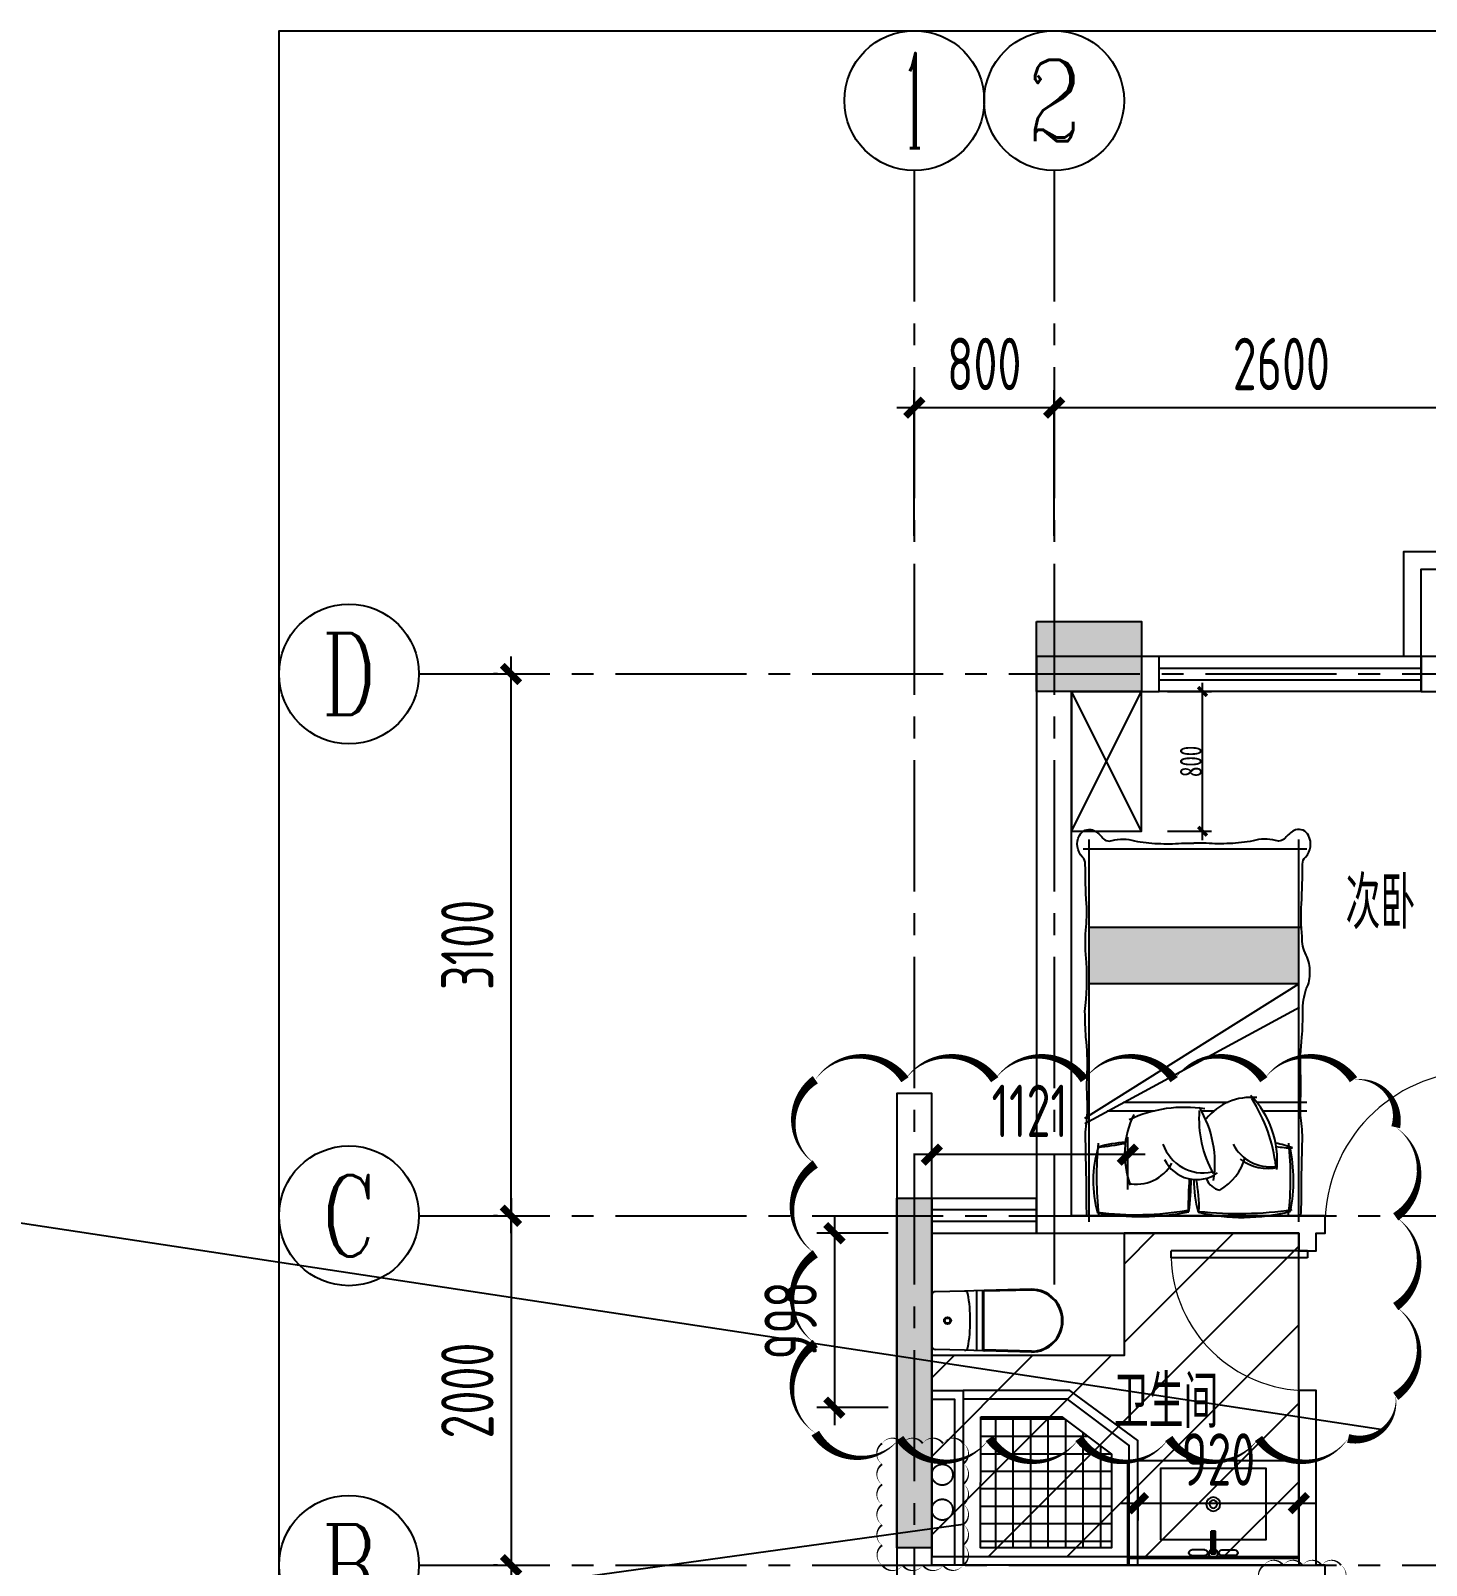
# Model space of a CAD drawing. Header units: millimetres. Extents: x -114775 to 228300, y -175499 to 108657.
# Drawn here: x 21419 to 29403, y -64750 to -55969 of the extents above; entities that cross this region are included whole.
import ezdxf
from ezdxf.enums import TextEntityAlignment as Align

# ---------------------------------------------------------------- set-up
doc = ezdxf.new("R2010")
doc.units = ezdxf.units.MM
doc.header["$LTSCALE"] = 1000
for name, pattern in [('CENTER', [50.8, 31.75, -6.35, 6.35, -6.35]), ('CENTER2', [1.125, 0.75, -0.125, 0.125, -0.125]), ('DASH', [0.35, 0.25, -0.1]), ('PS', [3200, 1500, -200, 1500])]:
    doc.linetypes.add(name, pattern=pattern)
doc.layers.get('0').update_dxf_attribs({"linetype": 'CONTINUOUS'})
doc.layers.get('Defpoints').update_dxf_attribs({"color": 6, "linetype": 'CONTINUOUS'})
for name, color, linetype in [('6#轴网(1-4)20181120$0$11 12 17 18 19 20 21 22-ZW$0$AXIS_轴号_A', 8, 'CONTINUOUS'), ('6#轴网(1-4)20181120$0$11 12 17 18 19 20 21 22-ZW$0$AXIS_轴文_A', 8, 'CONTINUOUS'), ('6#轴网(1-4)20181120$0$AXIS_TEXT', 8, 'CONTINUOUS'), ('A-area', 23, 'CONTINUOUS'), ('A-FUR', 8, 'CONTINUOUS'), ('A-Lvtry', 5, 'CONTINUOUS'), ('A-空调室外机', 5, 'DASH'), ('A-降板区域', 251, 'CONTINUOUS'), ('AXIS', 253, 'CENTER'), ('DIM', 3, 'CONTINUOUS'), ('P-Furniture(活动家具)', 134, 'CONTINUOUS'), ('P-Plumbing-fix(洁具)', 134, 'CONTINUOUS'), ('PS', 6, 'PS'), ('PUB_HATCH', 8, 'CONTINUOUS'), ('PUB_TEXT', 7, 'CONTINUOUS'), ('WALL', 2, 'CONTINUOUS'), ('WINDOW', 4, 'CONTINUOUS'), ('剪力墙', 6, 'CONTINUOUS'), ('栏杆', 142, 'CONTINUOUS')]:
    doc.layers.add(name, color=color, linetype=linetype)
doc.layers.add('S-ANNO-REVS', color=1, linetype='CONTINUOUS', true_color=0xff0000, plot=False)
doc.styles.add('6#轴网(1-4)20181120$0$11 12 17 18 19 20 21 22-ZW$0$_TCH_AXIS', font='COMPLEX', dxfattribs={"bigfont": 'GBCBIG'})
doc.styles.add('6#轴网(1-4)20181120$0$COMPLEX', font='COMPLEX')
doc.styles.add('DIM', font='', dxfattribs={"width": 0.7})
doc.styles.get("Standard").update_dxf_attribs({"font": 'tssdeng.shx', "bigfont": 'tssdchn.shx'})
doc.styles.add('ZZ', font='tssdeng.shx', dxfattribs={"width": 0.7, "bigfont": 'tssdchn.shx'})
doc.styles.get('DIM').set_extended_font_data('SimSun')
doc.dimstyles.new('TSSD_100_100', dxfattribs={"dimtxt": 300, "dimasz": 100, "dimexe": 100, "dimexo": 250, "dimgap": 100, "dimtad": 1, "dimdec": 0, "dimzin": 0, "dimdsep": 46, "dimtxsty": 'ZZ', "dimblk": 'ARCHTICK', "dimcen": 0, "dimdle": 100, "dimclrd": 256, "dimclrt": 7, "dimadec": 0, "dimazin": 0, "dimtfac": 1, "dimtdec": 0, "dimtix": 1, "dimtmove": 2, "dimatfit": 3, "dimfxl": 0, "dimtolj": 1, "dimtzin": 0, "dimarcsym": 0})
doc.dimstyles.new('金螳螂1-50', dxfattribs={"dimscale": 50, "dimtxt": 2.5, "dimasz": 1, "dimexe": 1, "dimexo": 1, "dimgap": 0.1, "dimtad": 1, "dimdec": 0, "dimrnd": 5, "dimzin": 0, "dimdsep": 46, "dimtxsty": 'DIM', "dimblk": 'ARCHTICK', "dimcen": 2, "dimdle": 1, "dimclrd": 254, "dimclre": 254, "dimclrt": 30, "dimadec": 0, "dimazin": 0, "dimtfac": 1, "dimtdec": 0, "dimtix": 1, "dimtmove": 2, "dimatfit": 3, "dimldrblk": 'A', "dimfxl": 0, "dimtolj": 1, "dimtzin": 0, "dimarcsym": 0})

# ---------------------------------------------------------------- blocks, each defined once
blk = doc.blocks.new('A$C14777907')
at = {"layer": 'P-Furniture(活动家具)'}
h = blk.add_hatch(dxfattribs=at)
h.set_pattern_fill('AR-SAND', color=250, scale=0.5, style=0)
h.paths.add_polyline_path([(-546.9, 316.1), (-546.9, -5.9), (653.1, -5.9), (653.1, 316.1)])
at = {"layer": 'P-Furniture(活动家具)', "color": 251}
for p, q in [((-546.9, 1677.6), (-546.9, -510.8)), ((653.1, 1677.6), (653.1, -510.8)), ((677.6, 1114.1), (-550, 450.1)), ((677.6, 1084.6), (-546.9, 316.1)), ((-341.9, 1043), (-592.9, 1043)), ((-306.2, 993), (-592.9, 993)), ((456.2, 993), (-141.8, 993)), ((10.9, 1043), (-61.4, 1043)), ((548.8, 1043), (279.5, 1043)), ((-546.9, 316.1), (653.1, 316.1)), ((-560.1, -5.9), (653.1, -5.9)), ((54.1, -457), (-592.9, -457)), ((686.8, -457), (54.1, -457))]:
    blk.add_line(p, q, dxfattribs=at)
at = {"layer": 'P-Furniture(活动家具)'}
blk.add_line((665.3, 1643), (-559.2, 1643), dxfattribs=at)
for points in [[(-559.2, 1643, 0.015145), (-561.6, 1457.8, 0.00267), (-566.3, 1232.8, 0.058958), (-559.7, 1098, -0.038458), (-557.2, 976.2, 0.025508), (-557.2, 824.4, -0.039412), (-564.9, 621.7, 0.016498), (-570.4, 474, -0.095063), (-589.9, 343.7, 0.129887), (-610.3, 249.3, 0.123513), (-589.3, 151, -0.132991), (-566.3, 45.8, -0.041346), (-561.8, -142.7, 0.014819), (-568.4, -369.3, -0.211134), (-585, -409.6, 0.329446), (-601.7, -532.5, 0.37589), (-528.7, -565.2, 0.122432), (-475.2, -524.5, -0.342539), (-413.7, -504.4, 0.141351), (-284.9, -502, -0.036442), (-152.1, -487.1, -0.036947), (-16.4, -489.1, 0.022047), (54.1, -488.1, -0.02246)], [(665.3, 1643, -0.015145), (667.7, 1457.8, -0.00267), (672.4, 1232.8, -0.058958), (665.9, 1098, 0.038458), (663.3, 976.2, -0.025508), (663.3, 824.4, 0.039412), (671, 621.7, -0.016498), (676.5, 474, 0.037552), (667.2, 193.7, -0.045167), (672.4, 8, 0.051681), (667.9, -142.7, -0.014819), (674.5, -369.3, 0.211134), (691.1, -409.6, -0.329446), (707.8, -532.5, -0.367495), (632.8, -565.2, -0.123892), (580.3, -524.5, 0.358288), (521.8, -504.4, -0.141351), (393, -502, 0.036442), (260.2, -487.1, 0.036947), (124.6, -489.1, -0.022047), (54.1, -488.1, 0.02316)]]:
    blk.add_lwpolyline(points, format="xyb", dxfattribs=at)
at = {"layer": 'P-Furniture(活动家具)', "color": 251}
for centre, radius, start, end in [((365.4, 1440.3), 882.2, 168.41669, 192.50944), ((-202.1, -493.4), 2123.6, 83.88283, 98.3309), ((1430.1, 1422.9), 1929.9, 173.60879, 185.83391), ((-223.4, 547.9), 1104.5, 76.75454, 104.44305), ((800, 1593.1), 776.2, 178.15349, 191.67645), ((-710.9, 1434.7), 764.1, 0.05119, 14.26694), ((1633.7, 1420.2), 1564.6, 172.65046, 179.51242), ((-2949, 1639.8), 3035.7, 356.06735, 359.45452), ((360.2, 233.3), 1414.7, 80.05286, 101.34071), ((385.7, -92.7), 1729.7, 82.696, 99.95821), ((-1319.7, 1422.9), 1929.9, 354.16609, 6.39121), ((-39, 1443.9), 669, 343.0859, 15.86119), ((65.9, 1222.4), 317.9, 120.2878, 164.59824), ((-116.8, 1393.5), 105.8, 21.67931, 77.8243), ((37.4, 1231.1), 204.9, 26.15787, 125.83294), ((547.7, 1343), 615, 170.80231, 211.34581), ((379.3, 1237.4), 224.7, 76.50973, 152.29583), ((-55, 1289.3), 504.7, 333.49737, 20.69743), ((-367.8, 1118.9), 253.6, 51.91879, 103.67035), ((106.6, 1325.2), 529.9, 174.18704, 224.47313), ((496.5, 1468.1), 918.9, 186.69659, 212.61963), ((-386.8, 1118.3), 245, 27.99994, 96.84592), ((-624.7, 1087), 649.1, 355.85031, 28.95445), ((-0.7, 1153), 244.5, 19.16577, 101.95874), ((-356.5, 1625.4), 401.2, 247.48899, 261.69991), ((-514.8, 711.2), 543.6, 79.67694, 89.50551), ((420.2, 1855.3), 632.4, 272.28267, 286.61757), ((1321, -4098.5), 5398.7, 97.65435, 99.32678), ((-273.3, 1294.1), 328.6, 264.31868, 321.27219), ((107.1, 1764.1), 741.4, 260.93942, 295.21906)]:
    blk.add_arc(centre, radius, start, end, dxfattribs=at)
blk = doc.blocks.new('6#轴网(1-4)20181120$0$_AXISO')
at = {"color": 8}
blk.add_circle((0, 0), 0.5, dxfattribs=at)
at = {"layer": '6#轴网(1-4)20181120$0$AXIS_TEXT', "color": 8, "style": '6#轴网(1-4)20181120$0$COMPLEX', "width": 1.041667}
blk.add_attdef('A', text='', height=0.56, dxfattribs=at).set_placement((-0.25, -0.28), (0.25, -0.28), align=Align.FIT)
blk = doc.blocks.new('_ArchTick')
at = {"color": 0, "linetype": 'ByBlock', "const_width": 0.4}
blk.add_lwpolyline([(-0.5, -0.5), (0.5, 0.5)], dxfattribs=at)
blk = doc.blocks.new('*D384')
at = {"layer": 'Defpoints', "color": 0}
for p in [(-2307.2, 8900), (-2134.7, 8900), (-2134.7, 5800)]:
    blk.add_point(p, dxfattribs=at)
at = {"layer": 'DIM', "lineweight": -2}
blk.add_line((-2307.2, 5700), (-2307.2, 9000), dxfattribs=at)
at = {"layer": 'DIM', "color": 0, "lineweight": -2}
for p, q in [((-2384.7, 8900), (-2407.2, 8900)), ((-2384.7, 5800), (-2407.2, 5800))]:
    blk.add_line(p, q, dxfattribs=at)
at = {"layer": 'DIM', "lineweight": -2, "xscale": 100, "yscale": 100, "zscale": 100}
for p, rotation in [((-2307.2, 8900), 90), ((-2307.2, 5800), 270)]:
    blk.add_blockref('_ArchTick', p, dxfattribs=dict(at, rotation=rotation))
at = {"layer": 'DIM', "color": 7, "insert": (-2557.2, 7350), "char_height": 300, "attachment_point": 5, "rotation": 90, "style": 'ZZ'}
blk.add_mtext('\\A1;3100', dxfattribs=at)
blk = doc.blocks.new('*D387')
at = {"layer": 'Defpoints', "color": 0}
for p in [(-2134.7, 5800), (-2307.2, 3800), (-2134.7, 3800)]:
    blk.add_point(p, dxfattribs=at)
at = {"layer": 'DIM', "lineweight": -2}
blk.add_line((-2307.2, 5900), (-2307.2, 3700), dxfattribs=at)
at = {"layer": 'DIM', "color": 0, "lineweight": -2}
for p, q in [((-2384.7, 5800), (-2407.2, 5800)), ((-2384.7, 3800), (-2407.2, 3800))]:
    blk.add_line(p, q, dxfattribs=at)
at = {"layer": 'DIM', "lineweight": -2, "xscale": 100, "yscale": 100, "zscale": 100}
for p, rotation in [((-2307.2, 5800), 90), ((-2307.2, 3800), 270)]:
    blk.add_blockref('_ArchTick', p, dxfattribs=dict(at, rotation=rotation))
at = {"layer": 'DIM', "color": 7, "insert": (-2557.2, 4800), "char_height": 300, "attachment_point": 5, "rotation": 90, "style": 'ZZ'}
blk.add_mtext('\\A1;2000', dxfattribs=at)
blk = doc.blocks.new('*D388')
at = {"layer": 'Defpoints', "color": 0}
for p in [(-2134.7, 3800), (-2307.2, 100), (-2134.7, 100)]:
    blk.add_point(p, dxfattribs=at)
at = {"layer": 'DIM', "lineweight": -2}
blk.add_line((-2307.2, 3900), (-2307.2, 0), dxfattribs=at)
at = {"layer": 'DIM', "color": 0, "lineweight": -2}
for p, q in [((-2384.7, 3800), (-2407.2, 3800)), ((-2384.7, 100), (-2407.2, 100))]:
    blk.add_line(p, q, dxfattribs=at)
at = {"layer": 'DIM', "lineweight": -2, "xscale": 100, "yscale": 100, "zscale": 100}
for p, rotation in [((-2307.2, 3800), 90), ((-2307.2, 100), 270)]:
    blk.add_blockref('_ArchTick', p, dxfattribs=dict(at, rotation=rotation))
at = {"layer": 'DIM', "color": 7, "insert": (-2557.2, 1950), "char_height": 300, "attachment_point": 5, "rotation": 90, "style": 'ZZ'}
blk.add_mtext('\\A1;3700', dxfattribs=at)
blk = doc.blocks.new('*D395')
at = {"layer": 'Defpoints', "color": 0}
for p in [(800, 10424), (0, 9440.5), (800, 9440.5)]:
    blk.add_point(p, dxfattribs=at)
at = {"layer": 'DIM', "color": 0, "lineweight": -2}
for p, q in [((0, 9690.5), (0, 10524)), ((800, 9690.5), (800, 10524))]:
    blk.add_line(p, q, dxfattribs=at)
at = {"layer": 'DIM', "lineweight": -2}
blk.add_line((-100, 10424), (900, 10424), dxfattribs=at)
at = {"layer": 'DIM', "lineweight": -2, "xscale": 100, "yscale": 100, "zscale": 100, "rotation": 180}
blk.add_blockref('_ArchTick', (0, 10424), dxfattribs=at)
at = {"layer": 'DIM', "lineweight": -2, "xscale": 100, "yscale": 100, "zscale": 100}
blk.add_blockref('_ArchTick', (800, 10424), dxfattribs=at)
at = {"layer": 'DIM', "color": 7, "insert": (400, 10674), "char_height": 300, "attachment_point": 5, "style": 'ZZ'}
blk.add_mtext('\\A1;800', dxfattribs=at)
blk = doc.blocks.new('*D396')
at = {"layer": 'Defpoints', "color": 0}
for p in [(3400, 10424), (800, 9440.5), (3400, 9440.5)]:
    blk.add_point(p, dxfattribs=at)
at = {"layer": 'DIM', "color": 0, "lineweight": -2}
for p, q in [((800, 9690.5), (800, 10524)), ((3400, 9690.5), (3400, 10524))]:
    blk.add_line(p, q, dxfattribs=at)
at = {"layer": 'DIM', "lineweight": -2}
blk.add_line((700, 10424), (3500, 10424), dxfattribs=at)
at = {"layer": 'DIM', "lineweight": -2, "xscale": 100, "yscale": 100, "zscale": 100, "rotation": 180}
blk.add_blockref('_ArchTick', (800, 10424), dxfattribs=at)
at = {"layer": 'DIM', "lineweight": -2, "xscale": 100, "yscale": 100, "zscale": 100}
blk.add_blockref('_ArchTick', (3400, 10424), dxfattribs=at)
at = {"layer": 'DIM', "color": 7, "insert": (2100, 10674), "char_height": 300, "attachment_point": 5, "style": 'ZZ'}
blk.add_mtext('\\A1;2600', dxfattribs=at)
blk = doc.blocks.new('*D339')
at = {"layer": 'Defpoints', "color": 0}
for p in [(26574, -62400), (26574, -62849.9), (27695.4, -62849.9)]:
    blk.add_point(p, dxfattribs=at)
at = {"layer": 'DIM', "color": 0, "lineweight": -2}
for p, q in [((26574, -62599.9), (26574, -62300)), ((27695.4, -62599.9), (27695.4, -62300))]:
    blk.add_line(p, q, dxfattribs=at)
at = {"layer": 'DIM', "lineweight": -2}
blk.add_line((27795.4, -62400), (26474, -62400), dxfattribs=at)
at = {"layer": 'DIM', "lineweight": -2, "xscale": 100, "yscale": 100, "zscale": 100, "rotation": 180}
blk.add_blockref('_ArchTick', (26574, -62400), dxfattribs=at)
at = {"layer": 'DIM', "lineweight": -2, "xscale": 100, "yscale": 100, "zscale": 100}
blk.add_blockref('_ArchTick', (27695.4, -62400), dxfattribs=at)
at = {"layer": 'DIM', "color": 7, "insert": (27134.7, -62150), "char_height": 300, "attachment_point": 5, "style": 'ZZ'}
blk.add_mtext('\\A1;1121', dxfattribs=at)
blk = doc.blocks.new('*D340')
at = {"layer": 'Defpoints', "color": 0}
for p in [(26574, -62849.9), (26016.5, -63847.7), (26574, -63847.7)]:
    blk.add_point(p, dxfattribs=at)
at = {"layer": 'DIM', "lineweight": -2}
blk.add_line((26016.5, -62749.9), (26016.5, -63947.7), dxfattribs=at)
at = {"layer": 'DIM', "color": 0, "lineweight": -2}
for p, q in [((26324, -62849.9), (25916.5, -62849.9)), ((26324, -63847.7), (25916.5, -63847.7))]:
    blk.add_line(p, q, dxfattribs=at)
at = {"layer": 'DIM', "lineweight": -2, "xscale": 100, "yscale": 100, "zscale": 100}
for p, rotation in [((26016.5, -62849.9), 90), ((26016.5, -63847.7), 270)]:
    blk.add_blockref('_ArchTick', p, dxfattribs=dict(at, rotation=rotation))
at = {"layer": 'DIM', "color": 7, "insert": (25766.5, -63348.8), "char_height": 300, "attachment_point": 5, "rotation": 90, "style": 'ZZ'}
blk.add_mtext('\\A1;998', dxfattribs=at)
blk = doc.blocks.new('B20190318205234')
at = {"layer": 'A-Lvtry', "ltscale": 3}
for points in [[(0, -2), (714.5, -2), (1000.4, 387.7), (1000.4, 997.7)], [(0, 48), (685.8, 48), (950.4, 401.3), (950.4, 997.7)]]:
    blk.add_lwpolyline(points, dxfattribs=at)
blk = doc.blocks.new('A$C2EEA3612')
at = {"linetype": 'Continuous'}
for p, q in [((-180, 570), (-172.9, 299.7)), ((-175, 570.2), (-168, 299.8)), ((175, 570.2), (168, 299.8)), ((180, 570), (172.9, 299.7)), ((-172.9, 299.7), (-171.1, 240)), ((-163, 295), (163, 295)), ((-163, 290), (163, 290)), ((172.9, 299.7), (171.1, 240)), ((-171.6, 255), (171.6, 255)), ((-171.1, 240), (-169.5, 186.6)), ((-169.5, 186.6), (-165.6, 19.4)), ((169.5, 186.6), (165.6, 19.4)), ((171.1, 240), (169.5, 186.6)), ((-145.6, 0), (145.6, 0))]:
    blk.add_line(p, q, dxfattribs=at)
for radius in [20, 15]:
    blk.add_circle((0, 90), radius, dxfattribs=at)
for centre, radius, start, end in [((0, 570), 180, 0, 180), ((0, 570), 175, 0, 180), ((-163, 300), 10, 181.7534, 270), ((-163, 300), 5, 181.7534, 270), ((163, 300), 5, 270, 358.2466), ((163, 300), 10, 270, 358.2466), ((-149.5, 187.2), 20, 99.85566, 181.7534), ((0, -673.3), 893.4, 80.14434, 99.85566), ((149.5, 187.2), 20, 358.2466, 80.14434), ((-145.6, 20), 20, 181.7534, 270), ((145.6, 20), 20, 270, 358.2466)]:
    blk.add_arc(centre, radius, start, end, dxfattribs=at)
blk = doc.blocks.new('g3wr')
at = {"color": 251}
blk.add_wipeout([(92376.5, 176270.3), (92376.5, 176416), (92376.5, 176561.6), (92382.1, 176575.5), (92395.9, 176581.5), (92459.4, 176583.5), (92576.3, 176580.9), (92666.2, 176588.6), (92736.4, 176588), (92946.5, 176596), (92946.5, 176591), (93056.8, 176558.2), (93056.8, 176558.2), (93126.5, 176416), (93075.6, 176297.8), (92946.5, 176236), (92831.5, 176244.5), (92676.2, 176243), (92576.3, 176251), (92395.9, 176250.4)], dxfattribs=at)
at = {"xscale": -1, "rotation": 270}
blk.add_blockref('A$C2EEA3612', (92376.5, 176416), dxfattribs=at)
blk = doc.blocks.new('ktswaj')
at = {"linetype": 'DASH'}
blk.add_lwpolyline([(15990.1, 179082.6), (15990.1, 178253.3), (16268.4, 178253.3), (16268.4, 179082.6)], close=True, dxfattribs=at)
for points in [[(15990.1, 179082.6), (16268.4, 178253.3)], [(15990.1, 178253.3), (16268.4, 179082.6)]]:
    blk.add_lwpolyline(points, dxfattribs=at)
blk = doc.blocks.new('A3ktsjw')
at = {"layer": '栏杆'}
for points in [[(-26114.3, 169534.8), (-26114.3, 170134.8), (-24864.3, 170134.8), (-24864.3, 169534.8)], [(-26014.3, 169534.8), (-26014.3, 170034.8), (-24964.3, 170034.8), (-24964.3, 169534.8)]]:
    blk.add_lwpolyline(points, dxfattribs=at)
at = {"layer": 'A-空调室外机', "extrusion": (0, 0, -1), "zscale": -1, "rotation": 90}
blk.add_blockref('ktswaj', (204157.2, 153655.5), dxfattribs=at)
blk = doc.blocks.new('$DorLib2D$00000001')
for p, q in [((0.45, 0.975), (0.5, 0.975)), ((0.45, 0), (0.45, 0.975)), ((0.5, 0), (0.5, 0.975)), ((0.5, 0), (0.45, 0))]:
    blk.add_line(p, q)
at = {"lineweight": 13}
blk.add_arc((0.475, 0), 0.975, 91.46928, 180, dxfattribs=at)
blk = doc.blocks.new('$TCHSYS$WIN2D')
for p, q in [((-0.5, 0.5), (0.5, 0.5)), ((-0.5, 0.5), (-0.5, -0.5)), ((0.5, 0.5), (0.5, -0.5)), ((0.5, 0.1667), (-0.5, 0.1667)), ((0.5, -0.1667), (-0.5, -0.1667)), ((-0.5, -0.5), (0.5, -0.5))]:
    blk.add_line(p, q)
blk = doc.blocks.new('B20190310213323')
at = {"layer": 'PUB_HATCH'}
blk.add_hatch(color=256, dxfattribs=at).paths.add_polyline_path([(800, 9200), (1400, 9200), (1400, 8800), (800, 8800)])
at = {"layer": 'PUB_TEXT'}
h = blk.add_hatch(dxfattribs=at)
h.set_pattern_fill('_USER', color=250, scale=100, angle=90, style=0, double=1, pattern_type=0)
h.set_pattern_definition([(90, (-2359.62, 73488.77), (-100, 6e-15), []), (180, (-2359.62, 73488.77), (-1e-14, -100), [])])
h.paths.add_polyline_path([(481.1, 4650.4), (943.2, 4650.4), (1228.6, 4436.7), (1227.8, 3900.8), (478.1, 3900.5)])
at = {"layer": 'PUB_TEXT', "color": 250}
blk.add_lwpolyline([(481.1, 4650.4), (943.2, 4650.4), (1228.6, 4436.7), (1227.8, 3900.8), (478.1, 3900.5)], close=True, dxfattribs=at)
at = {"layer": 'WALL'}
blk.add_lwpolyline([(1000, 5800), (1000, 8800), (1500, 8800), (1500, 9000), (800, 9000), (800, 5700), (2300, 5700), (2300, 5600), (2400, 5600), (2400, 5700), (2450, 5700), (2450, 5800)], close=True, dxfattribs=at)
for points in [[(3600, 5800), (3600, 8800), (4150.1, 8800), (4150.1, 9000), (3500, 9000), (3000, 9000), (3000, 8800), (3400, 8800), (3400, 5800), (3350, 5800), (3350, 5700), (3500, 5700)], [(200, 4750), (330, 4750), (330, 3800)]]:
    blk.add_lwpolyline(points, dxfattribs=at)
at = {"layer": 'WINDOW'}
blk.add_line((2300, 4800), (2300, 5600), dxfattribs=at)
at = {"layer": '剪力墙', "elevation": 0}
blk.add_lwpolyline([(800, 9200), (1400, 9200), (1400, 8800), (800, 8800)], close=True, dxfattribs=at)
for points in [[(1000, 8800), (1000, 8800)], [(0, 5700), (0, 5700)]]:
    blk.add_lwpolyline(points, dxfattribs=at)
at = {"layer": 'A-area'}
blk.add_blockref('A3ktsjw', (29014.3, -160534.8), dxfattribs=at)
at = {"layer": 'A-Lvtry', "ltscale": 3, "extrusion": (0, 0, -1), "zscale": -1, "rotation": 180}
blk.add_blockref('g3wr', (92176.5, 181616), dxfattribs=at)
at = {"layer": 'A-Lvtry', "rotation": 90}
blk.add_blockref('B20190318205234', (1377.7, 3800), dxfattribs=at)
at = {"layer": 'WINDOW'}
for name, p, xscale, yscale, zscale, rotation in [('$TCHSYS$WIN2D', (2250, 8900), 1500, 200, 1500, 180), ('$TCHSYS$WIN2D', (500, 5800), -600, 200, -600, 180), ('$DorLib2D$00000001', (2350, 5200), 800, 800, 800, 90)]:
    blk.add_blockref(name, p, dxfattribs=dict(at, xscale=xscale, yscale=yscale, zscale=zscale, rotation=rotation))
at = {"layer": 'WINDOW', "xscale": 900, "yscale": 900, "zscale": -900}
blk.add_blockref('$DorLib2D$00000001', (2900, 5750), dxfattribs=at)
at = {"layer": 'PUB_HATCH'}
blk.add_hatch(color=256, dxfattribs=at).paths.add_polyline_path([(0, 5900), (200, 5900), (200, 3900), (0, 3900), (0, 5700)])
at = {"layer": 'WALL'}
for points in [[(600, -400), (600, 200), (200, 200), (200, 3700), (2450, 3700), (2450, 3800), (2400, 3800), (2400, 4800), (2300, 4800), (2300, 3800), (200, 3800), (200, 6500), (0, 6500), (0, 0), (500, 0), (500, -600), (600, -600), (600, -400)], [(200, 5700), (200, 4800), (380, 4800), (380, 3800)]]:
    blk.add_lwpolyline(points, dxfattribs=at)
at = {"layer": '剪力墙', "elevation": 0}
blk.add_lwpolyline([(0, 5900), (200, 5900), (200, 3900), (0, 3900), (0, 5700)], close=True, dxfattribs=at)
blk = doc.blocks.new('A$C775F19E5')
at = {"layer": 'P-Plumbing-fix(洁具)', "color": 134}
for p, q in [((-1089.3, 600), (-1089.3, 0)), ((-1089.3, 600), (-110.7, 600)), ((-110.7, 0), (-110.7, 600)), ((-1089.3, 0), (-110.7, 0))]:
    blk.add_line(p, q, dxfattribs=at)
at = {"layer": 'P-Plumbing-fix(洁具)', "color": 251}
for p, q in [((-1089.3, 560), (-110.7, 560)), ((-723.3, 544.6, 16), (-648.2, 544.6, 16)), ((-612.5, 533.8, 16), (-612.5, 425.1, 16)), ((-612.5, 533.8, 16), (-587.5, 533.8, 16)), ((-610, 533.8, 16), (-610, 509, 16)), ((-600, 533.8, 16), (-600, 425.1, 16)), ((-590, 533.8, 16), (-590, 404.1, 16)), ((-587.5, 533.8, 16), (-587.5, 425.1, 16)), ((-476.7, 544.6, 16), (-551.8, 544.6, 16)), ((-648.2, 512.1, 16), (-723.3, 512.1, 16)), ((-610, 509, 16), (-610, 425.1, 16)), ((-600, 524.1, 16), (-600, 425.1, 16)), ((-551.8, 512.1, 16), (-476.7, 512.1, 16)), ((-587.5, 425.1, 16), (-612.5, 425.1, 16)), ((-612.5, 424.1, 16), (-612.5, 404.1, 16)), ((-587.5, 424.1, 16), (-612.5, 424.1, 16)), ((-587.5, 404.1, 16), (-612.5, 404.1, 16)), ((-611.5, 425.1, 16), (-611.5, 424.1, 16)), ((-610, 424.1, 16), (-610, 404.1, 16)), ((-600, 424.1, 16), (-600, 404.1, 16)), ((-600, 424.1, 16), (-600, 404.1, 16)), ((-590, 424.1, 16), (-590, 404.1, 16)), ((-588.5, 425.1, 16), (-588.5, 424.1, 16)), ((-587.5, 424.1, 16), (-587.5, 404.1, 16))]:
    blk.add_line(p, q, dxfattribs=at)
at = {"layer": 'P-Plumbing-fix(洁具)', "color": 134}
blk.add_lwpolyline([(-612.5, 455), (-900, 455), (-900, 45), (-300, 45), (-300, 455), (-587.5, 455)], dxfattribs=at)
at = {"layer": 'P-Plumbing-fix(洁具)', "color": 251}
for radius in [40, 40, 22.5]:
    blk.add_circle((-600, 250), radius, dxfattribs=at)
for centre, radius, start, end in [((-723.3, 528.3, 16), 16.2, 90, 270), ((-648.2, 528.3, 16), 16.2, 270, 90), ((-600, 533, 12.8), 26, 292.61987, 247.38014), ((-600, 533, 12.8), 24.5, 295.31939, 245.92542), ((-600, 533, 12.8), 23.7, 295.31939, 245.92542), ((-551.8, 528.3, 16), 16.2, 90, 270), ((-476.7, 528.3, 16), 16.2, 270, 90)]:
    blk.add_arc(centre, radius, start, end, dxfattribs=at)
blk = doc.blocks.new('*D381')
at = {"layer": 'Defpoints', "color": 0}
for p in [(27753.7, -64035.4), (28674, -64035.4), (28674, -64394.4)]:
    blk.add_point(p, dxfattribs=at)
at = {"layer": 'DIM', "color": 0, "lineweight": -2}
for p, q in [((27753.7, -64285.4), (27753.7, -64494.4)), ((28674, -64285.4), (28674, -64494.4))]:
    blk.add_line(p, q, dxfattribs=at)
at = {"layer": 'DIM', "lineweight": -2}
blk.add_line((27653.7, -64394.4), (28774, -64394.4), dxfattribs=at)
at = {"layer": 'DIM', "lineweight": -2, "xscale": 100, "yscale": 100, "zscale": 100, "rotation": 180}
blk.add_blockref('_ArchTick', (27753.7, -64394.4), dxfattribs=at)
at = {"layer": 'DIM', "lineweight": -2, "xscale": 100, "yscale": 100, "zscale": 100}
blk.add_blockref('_ArchTick', (28674, -64394.4), dxfattribs=at)
at = {"layer": 'DIM', "color": 7, "insert": (28213.8, -64144.4), "char_height": 300, "attachment_point": 5, "style": 'ZZ'}
blk.add_mtext('\\A1;920', dxfattribs=at)
blk = doc.blocks.new('*D447')
at = {"layer": 'Defpoints', "color": 0}
for p in [(27774, -59749.9), (28123.4, -59749.9), (27774, -60549.9)]:
    blk.add_point(p, dxfattribs=at)
at = {"layer": 'DIM', "color": 254, "lineweight": -2}
for p, q in [((28123.4, -60599.9), (28123.4, -59699.9)), ((27923.4, -59749.9), (28173.4, -59749.9)), ((27923.4, -60549.9), (28173.4, -60549.9))]:
    blk.add_line(p, q, dxfattribs=at)
at = {"layer": 'DIM', "color": 254, "lineweight": -2, "xscale": 50, "yscale": 50, "zscale": 50}
for p, rotation in [((28123.4, -59749.9), 90), ((28123.4, -60549.9), 270)]:
    blk.add_blockref('_ArchTick', p, dxfattribs=dict(at, rotation=rotation))
at = {"layer": 'DIM', "color": 30, "insert": (28055.9, -60149.9), "char_height": 125, "attachment_point": 5, "rotation": 90, "style": 'DIM'}
blk.add_mtext('\\A1;800', dxfattribs=at)
blk = doc.blocks.new('A')
for p, q in [((-0.37, 0), (-2.13, 0)), ((-1.44, 1.15), (-1.09, 1.44)), ((-1.44, 1.15), (-0.37, 0)), ((-1.44, -1.15), (-0.37, 0)), ((-1.09, 1.44), (0, 0)), ((-1.09, -1.44), (0, 0)), ((-1.44, -1.15), (-1.09, -1.44))]:
    blk.add_line(p, q)
for points in [[(-1.44, 1.15), (-1.09, 1.44), (-0.37, 0), (0, 0)], [(-1.44, -1.15), (-1.09, -1.44), (-0.37, 0), (0, 0)]]:
    blk.add_solid(points)
blk = doc.blocks.new('B20190222125856')
at = {"layer": 'AXIS', "linetype": 'CENTER2'}
for p, q in [((0, 11781), (0, -2685.7)), ((800, 11781), (800, 5144.8)), ((-2834.7, 8900), (9118.1, 8900)), ((-2834.7, 5800), (9118.1, 5800)), ((-2834.7, 3800), (9118.1, 3800))]:
    blk.add_line(p, q, dxfattribs=at)
at = {"layer": '6#轴网(1-4)20181120$0$11 12 17 18 19 20 21 22-ZW$0$AXIS_轴号_A'}
ref = blk.add_blockref('6#轴网(1-4)20181120$0$_AXISO', (0, 12181), dxfattribs=dict(at, xscale=800, yscale=800, zscale=800))
ref.add_attrib('A', '1', dxfattribs={"layer": '6#轴网(1-4)20181120$0$11 12 17 18 19 20 21 22-ZW$0$AXIS_轴文_A', "height": 544.8, "style": '6#轴网(1-4)20181120$0$11 12 17 18 19 20 21 22-ZW$0$_TCH_AXIS', "width": 0.555556}).set_placement((-64.9, 11908.6), (64.9, 11908.6), align=Align.FIT)
ref = blk.add_blockref('6#轴网(1-4)20181120$0$_AXISO', (800, 12181), dxfattribs=dict(at, xscale=800, yscale=800, zscale=800))
ref.add_attrib('A', '2', dxfattribs={"layer": '6#轴网(1-4)20181120$0$11 12 17 18 19 20 21 22-ZW$0$AXIS_轴文_A', "height": 465.9, "style": '6#轴网(1-4)20181120$0$11 12 17 18 19 20 21 22-ZW$0$_TCH_AXIS'}).set_placement((644.7, 11948), (955.3, 11948), align=Align.FIT)
at = {"layer": '6#轴网(1-4)20181120$0$11 12 17 18 19 20 21 22-ZW$0$AXIS_轴号_A', "color": 6}
ref = blk.add_blockref('6#轴网(1-4)20181120$0$_AXISO', (-3234.7, 8900), dxfattribs=dict(at, xscale=800, yscale=800, zscale=800))
ref.add_attrib('A', 'D', dxfattribs={"layer": '6#轴网(1-4)20181120$0$11 12 17 18 19 20 21 22-ZW$0$AXIS_轴文_A', "height": 465.9, "style": '6#轴网(1-4)20181120$0$11 12 17 18 19 20 21 22-ZW$0$_TCH_AXIS', "width": 0.823529}).set_placement((-3390, 8667), (-3079.3, 8667), align=Align.FIT)
ref = blk.add_blockref('6#轴网(1-4)20181120$0$_AXISO', (-3234.7, 5800), dxfattribs=dict(at, xscale=800, yscale=800, zscale=800))
ref.add_attrib('A', 'C', dxfattribs={"layer": '6#轴网(1-4)20181120$0$11 12 17 18 19 20 21 22-ZW$0$AXIS_轴文_A', "height": 465.9, "style": '6#轴网(1-4)20181120$0$11 12 17 18 19 20 21 22-ZW$0$_TCH_AXIS', "width": 0.933333}).set_placement((-3390, 5567), (-3079.3, 5567), align=Align.FIT)
ref = blk.add_blockref('6#轴网(1-4)20181120$0$_AXISO', (-3234.7, 3800), dxfattribs=dict(at, xscale=800, yscale=800, zscale=800))
ref.add_attrib('A', 'B', dxfattribs={"layer": '6#轴网(1-4)20181120$0$11 12 17 18 19 20 21 22-ZW$0$AXIS_轴文_A', "height": 465.9, "style": '6#轴网(1-4)20181120$0$11 12 17 18 19 20 21 22-ZW$0$_TCH_AXIS', "width": 0.823529}).set_placement((-3390, 3567), (-3079.3, 3567), align=Align.FIT)
at = {"layer": 'DIM'}
for base, p1, p2, picture, middle in [((800, 10424), (0, 9440.5), (800, 9440.5), '*D395', (400, 10674)), ((3400, 10424), (800, 9440.5), (3400, 9440.5), '*D396', (2100, 10674))]:
    dim = blk.add_linear_dim(base=base, p1=p1, p2=p2, dimstyle='TSSD_100_100', dxfattribs=at)
    dim.commit()
    dim.dimension.update_dxf_attribs({"geometry": picture, "text_midpoint": middle})
for base, p1, p2, picture, middle in [((-2307.2, 8900), (-2134.7, 5800), (-2134.7, 8900), '*D384', (-2557.2, 7350)), ((-2307.2, 3800), (-2134.7, 5800), (-2134.7, 3800), '*D387', (-2557.2, 4800)), ((-2307.2, 100), (-2134.7, 3800), (-2134.7, 100), '*D388', (-2557.2, 1950))]:
    dim = blk.add_linear_dim(base=base, p1=p1, p2=p2, angle=90, dimstyle='TSSD_100_100', dxfattribs=at)
    dim.commit()
    dim.dimension.update_dxf_attribs({"geometry": picture, "text_midpoint": middle})

msp = doc.modelspace()

# ---------------------------------------------------------------- hatches: boundary and pattern name
at = {"layer": 'A-降板区域'}
h = msp.add_hatch(dxfattribs=at)
h.set_pattern_fill('ANSI31', color=256, scale=100, style=0)
h.paths.add_polyline_path([(28674, -62849.9), (27674, -62849.9), (27674, -63549.9), (26574, -63549.9), (26574, -64699.9), (28674, -64699.9)])

# ---------------------------------------------------------------- linework, layer by layer
at = {"layer": 'A-FUR'}
for p, q in [((27774, -60549.9), (27374, -59749.9)), ((27374, -60549.9), (27774, -59749.9))]:
    msp.add_line(p, q, dxfattribs=at)
msp.add_lwpolyline([(27374, -60549.9), (27774, -60549.9), (27774, -59749.9), (27374, -59749.9)], close=True, dxfattribs=at)
at = {"layer": 'PS', "ltscale": 0.5}
for centre in [(26634, -64231.5), (26634, -64431.5)]:
    msp.add_circle(centre, 60, dxfattribs=at)

# ---------------------------------------------------------------- block references
at = {"layer": 'DIM'}
msp.add_blockref('B20190222125856', (26474, -68549.9), dxfattribs=at)
at = {"layer": 'P-Furniture(活动家具)', "rotation": 180}
msp.add_blockref('A$C14777907', (28127, -61106.9), dxfattribs=at)

# ---------------------------------------------------------------- texts
at = {"layer": 'PUB_TEXT', "width": 0.7}
for s, p in [('次卧', (28941.2, -61108.8)), ('卫生间', (27615.4, -63964.1))]:
    msp.add_text(s, height=300, dxfattribs=at).set_placement(p)

# ---------------------------------------------------------------- dimensions: what is measured, and where the dimension line sits
at = {"layer": 'DIM'}
dim = msp.add_linear_dim(base=(26574, -62400), p1=(27695.4, -62849.9), p2=(26574, -62849.9), dimstyle='TSSD_100_100', dxfattribs=at)
dim.commit()
dim.dimension.update_dxf_attribs({"geometry": '*D339', "text_midpoint": (27134.7, -62150)})
dim = msp.add_linear_dim(base=(26016.5, -63847.7), p1=(26574, -62849.9), p2=(26574, -63847.7), angle=90, dimstyle='TSSD_100_100', dxfattribs=at)
dim.commit()
dim.dimension.update_dxf_attribs({"geometry": '*D340', "text_midpoint": (25766.5, -63348.8)})

# ---------------------------------------------------------------- next in the draw order: block references
at = {"layer": 'WALL'}
msp.add_blockref('B20190310213323', (26374, -68549.9), dxfattribs=at)

# ---------------------------------------------------------------- next in the draw order: linework, layer by layer
at = {"layer": 'A-降板区域'}
msp.add_lwpolyline([(28674, -62849.9), (27674, -62849.9), (27674, -63549.9), (27674, -63549.9), (26574, -63549.9), (26574, -64699.9), (28674, -64699.9)], close=True, dxfattribs=at)
at = {"layer": 'Defpoints'}
msp.add_lwpolyline([(22839.3, -72035.6), (22839.3, -55968.9), (36392.1, -55968.9), (36392.1, -72035.6)], close=True, dxfattribs=at)
at = {"layer": 'S-ANNO-REVS'}
for p, q in [((29155.2, -63974.4), (9765, -61033.9)), ((26754, -64516.5), (9913.1, -66843))]:
    msp.add_line(p, q, dxfattribs=at)
for points in [[(25907.5, -61971.2, 0, 51.3, -0.520567), (26420.8, -61971.2, 0, 51.3, -0.520567), (26934.1, -61971.2, 0, 51.3, -0.520567), (27447.3, -61971.2, 0, 51.3, -0.520567), (27960.6, -61971.2, 0, 51.3, -0.520567), (28473.8, -61971.2, 0, 51.3, -0.520567), (28987.1, -61971.2, 0, 51.3, -0.520567), (29228.4, -62243.2, 0, 51.3, -0.520567), (29228.4, -62756.4, 0, 51.3, -0.520567), (29228.4, -63269.7, 0, 51.3, -0.520567), (29228.4, -63783, 0, 51.3, -0.520567), (28956.4, -64024.2, 0, 51.3, -0.520567), (28443.1, -64024.2, 0, 51.3, -0.520567), (27929.9, -64024.2, 0, 51.3, -0.520567), (27416.6, -64024.2, 0, 51.3, -0.520567), (26903.3, -64024.2, 0, 51.3, -0.520567), (26390.1, -64024.2, 0, 51.3, -0.520567), (25907.5, -63993.5, 0, 51.3, -0.520567), (25907.5, -63480.3, 0, 51.3, -0.520567), (25907.5, -62967, 0, 51.3, -0.520567), (25907.5, -62453.7, 0, 51.3, -0.520567)], [(26290, -64052.5, 0, 11.6, -0.520567), (26406, -64052.5, 0, 11.6, -0.520567), (26522, -64052.5, 0, 11.6, -0.520567), (26638, -64052.5, 0, 11.6, -0.520567), (26754, -64052.5, 0, 11.6, -0.520567), (26754, -64168.5, 0, 11.6, -0.520567), (26754, -64284.5, 0, 11.6, -0.520567), (26754, -64400.5, 0, 11.6, -0.520567), (26754, -64516.5, 0, 11.6, -0.520567), (26754, -64632.6, 0, 11.6, -0.520567), (26754, -64748.6, 0, 11.6, -0.520567), (26639.3, -64749.9, 0, 11.6, -0.520567), (26523.3, -64749.9, 0, 11.6, -0.520567), (26407.3, -64749.9, 0, 11.6, -0.520567), (26291.3, -64749.9, 0, 11.6, -0.520567), (26290, -64635.3, 0, 11.6, -0.520567), (26290, -64519.3, 0, 11.6, -0.520567), (26290, -64403.3, 0, 11.6, -0.520567), (26290, -64287.3, 0, 11.6, -0.520567), (26290, -64171.3, 0, 11.6, -0.520567)], [(28474.4, -64749.9, 0, 11, -0.520567), (28584.7, -64749.9, 0, 11, -0.520567), (28694.9, -64749.9, 0, 11, -0.520567), (28805.1, -64749.9, 0, 11, -0.520567), (28915.4, -64749.9, 0, 11, -0.520567), (28915.4, -64860.2, 0, 11, -0.520567), (28915.4, -64970.4, 0, 11, -0.520567), (28915.4, -65080.6, 0, 11, -0.520567), (28915.4, -65190.9, 0, 11, -0.520567), (28915.4, -65301.1, 0, 11, -0.520567), (28915.4, -65411.3, 0, 11, -0.520567), (28915.4, -65521.6, 0, 11, -0.520567), (28866.9, -65583.3, 0, 11, -0.520567), (28756.7, -65583.3, 0, 11, -0.520567), (28646.4, -65583.3, 0, 11, -0.520567), (28536.2, -65583.3, 0, 11, -0.520567), (28474.4, -65534.9, 0, 11, -0.520567), (28474.4, -65424.6, 0, 11, -0.520567), (28474.4, -65314.4, 0, 11, -0.520567), (28474.4, -65204.2, 0, 11, -0.520567), (28474.4, -65093.9, 0, 11, -0.520567), (28474.4, -64983.7, 0, 11, -0.520567), (28474.4, -64873.5, 0, 11, -0.520567)]]:
    msp.add_lwpolyline(points, format="xyseb", close=True, dxfattribs=at)

# ---------------------------------------------------------------- next in the draw order: block references
at = {"layer": 'P-Plumbing-fix(洁具)', "xscale": -1, "rotation": 180}
msp.add_blockref('A$C775F19E5', (28784.7, -64149.9), dxfattribs=at)

# ---------------------------------------------------------------- next in the draw order: dimensions: what is measured, and where the dimension line sits
at = {"layer": 'DIM'}
dim = msp.add_linear_dim(base=(28123.4, -59749.9), p1=(27774, -60549.9), p2=(27774, -59749.9), angle=90, dimstyle='金螳螂1-50', dxfattribs=at)
dim.commit()
dim.dimension.update_dxf_attribs({"geometry": '*D447', "text_midpoint": (28055.9, -60149.9)})
dim = msp.add_linear_dim(base=(28674, -64394.4), p1=(27753.7, -64035.4), p2=(28674, -64035.4), dimstyle='TSSD_100_100', dxfattribs=at)
dim.commit()
dim.dimension.update_dxf_attribs({"geometry": '*D381', "text_midpoint": (28213.8, -64144.4)})

doc.saveas('drawing.dxf')
